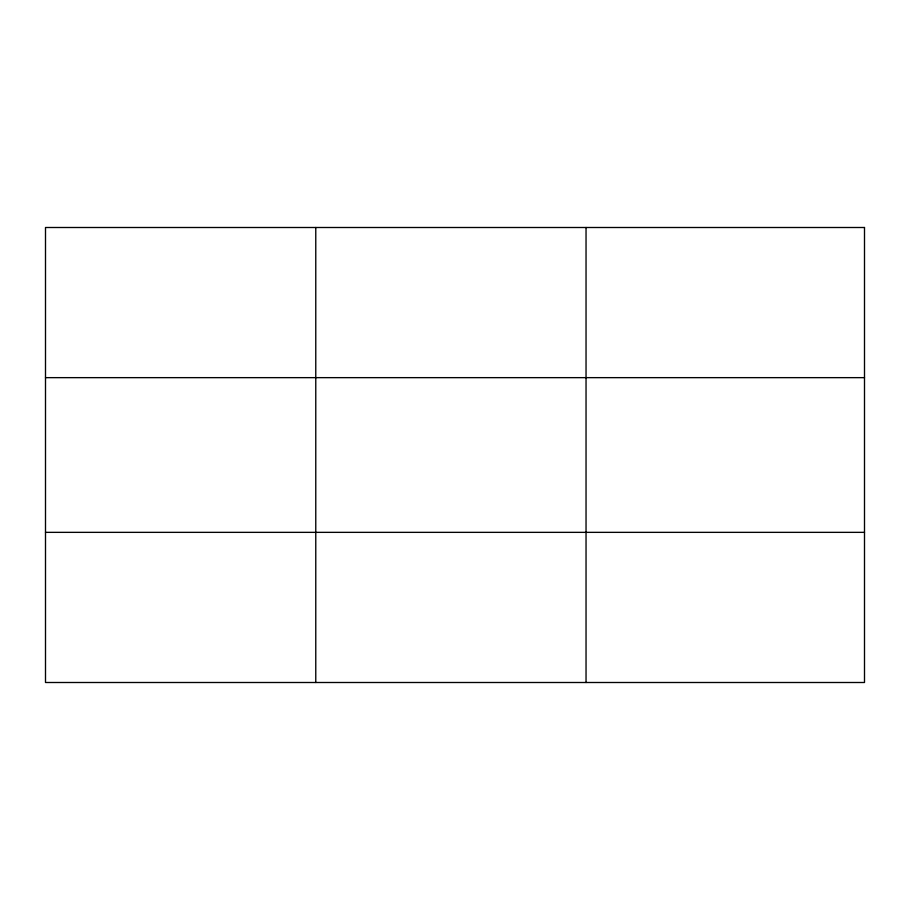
<?xml version="1.0" encoding="UTF-8"?>
<svg xmlns="http://www.w3.org/2000/svg" width="910" height="910" viewBox="0 0 910 910"><rect width="100%" height="100%" fill="white"/><g stroke="black" fill="none" stroke-linecap="round" stroke-linejoin="round"><path stroke-width="1.36" d="M315.77 682.5L315.77 227.5M586.04 682.5L586.04 227.5M45.5 377.65L864.5 377.65M45.5 532.35L864.5 532.35M864.5 227.5L45.5 227.5L45.5 682.5L864.5 682.5L864.5 227.5"/></g></svg>
